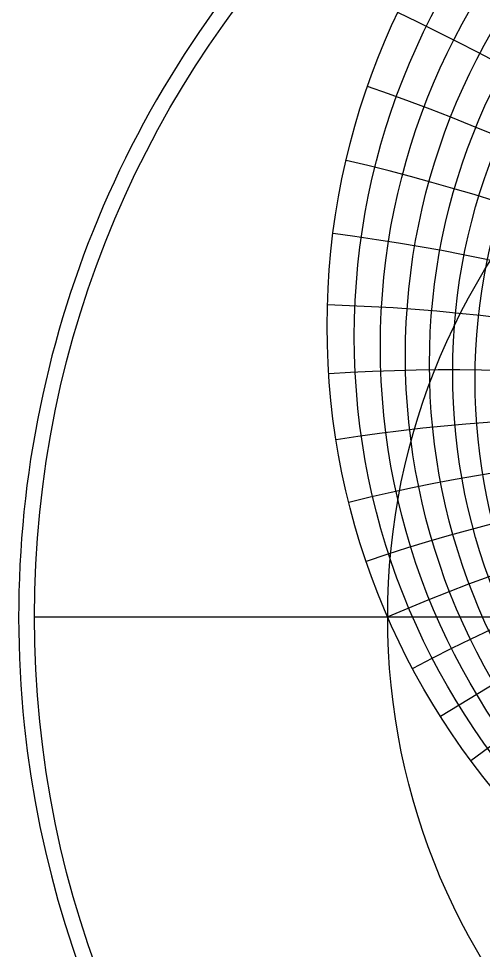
# Model space of a CAD drawing. Header units: millimetres. Extents: x -128 to 128, y -128 to 131.
# Drawn here: x -128 to -70.7, y -41.1 to 73.7 of the extents above; entities that cross this region are included whole.
import ezdxf

# ---------------------------------------------------------------- set-up
doc = ezdxf.new("R2010")
doc.units = ezdxf.units.MM
for name, color, linetype in [('CUT_OUTER', 1, 'Continuous'), ('ENGRAVE', 7, 'Continuous'), ('ENGRAVE_FINE', 8, 'Continuous')]:
    doc.layers.add(name, color=color, linetype=linetype)

msp = doc.modelspace()

# ---------------------------------------------------------------- linework, layer by layer
at = {"layer": 'CUT_OUTER'}
for start, end in [(92.1944, 185.9767), (185.9764, 87.8052)]:
    msp.add_arc((0, 0), 127.95, start, end, dxfattribs=at)
at = {"layer": 'ENGRAVE'}
msp.add_lwpolyline([(-126, 0), (126, 0)], dxfattribs=at)
for centre, radius in [((0, 0), 126), ((0, 35.86), 89.94), ((0, 30.15), 74.47), ((0, 0), 82.48)]:
    msp.add_circle(centre, radius, dxfattribs=at)
msp.add_arc((0, -189.69), 206.84, 66.5, 113.5, dxfattribs=at)
msp.add_arc((0, -189.69), 206.84, 66.5, 113.5, dxfattribs=at)
at = {"layer": 'ENGRAVE_FINE'}
for centre, radius in [((0, 34.55), 86.59), ((0, 33.33), 83.38), ((0, 32.19), 80.29), ((0, 31.14), 77.33), ((0, 29.23), 71.71)]:
    msp.add_circle(centre, radius, dxfattribs=at)
for centre, radius, start, end in [((-246.51, -189.69), 321.79, 26.8429, 58.0734), ((-246.51, -189.69), 321.79, 26.8429, 58.0734), ((-206.84, -189.69), 292.52, 30.3868, 64.5678), ((-206.84, -189.69), 292.52, 30.3868, 64.5678), ((-173.56, -189.69), 270.01, 33.9994, 70.8437), ((-173.56, -189.69), 270.01, 33.9994, 70.8437), ((-144.83, -189.69), 252.51, 37.6894, 76.8989), ((-144.83, -189.69), 252.51, 37.6894, 76.8989), ((-119.42, -189.69), 238.84, 41.4661, 82.7346), ((-119.42, -189.69), 238.84, 41.4661, 82.7346), ((-96.45, -189.69), 228.23, 45.3388, 88.355), ((-96.45, -189.69), 228.23, 45.3388, 88.355), ((-75.28, -189.69), 220.12, 49.3175, 93.7663), ((-75.28, -189.69), 220.12, 49.3175, 93.7663), ((-55.42, -189.69), 214.14, 53.4123, 98.9767), ((-55.42, -189.69), 214.14, 53.4123, 98.9767), ((55.42, -189.69), 214.14, 81.0233, 126.5877), ((55.42, -189.69), 214.14, 81.0233, 126.5877), ((-36.47, -189.69), 210.03, 57.6337, 103.9956), ((-36.47, -189.69), 210.03, 57.6337, 103.9956), ((36.47, -189.69), 210.03, 76.0044, 122.3663), ((36.47, -189.69), 210.03, 76.0044, 122.3663), ((-18.1, -189.69), 207.63, 61.9926, 108.8331), ((-18.1, -189.69), 207.63, 61.9926, 108.8331), ((18.1, -189.69), 207.63, 71.1669, 118.0074), ((18.1, -189.69), 207.63, 71.1669, 118.0074)]:
    msp.add_arc(centre, radius, start, end, dxfattribs=at)

doc.saveas('drawing.dxf')
